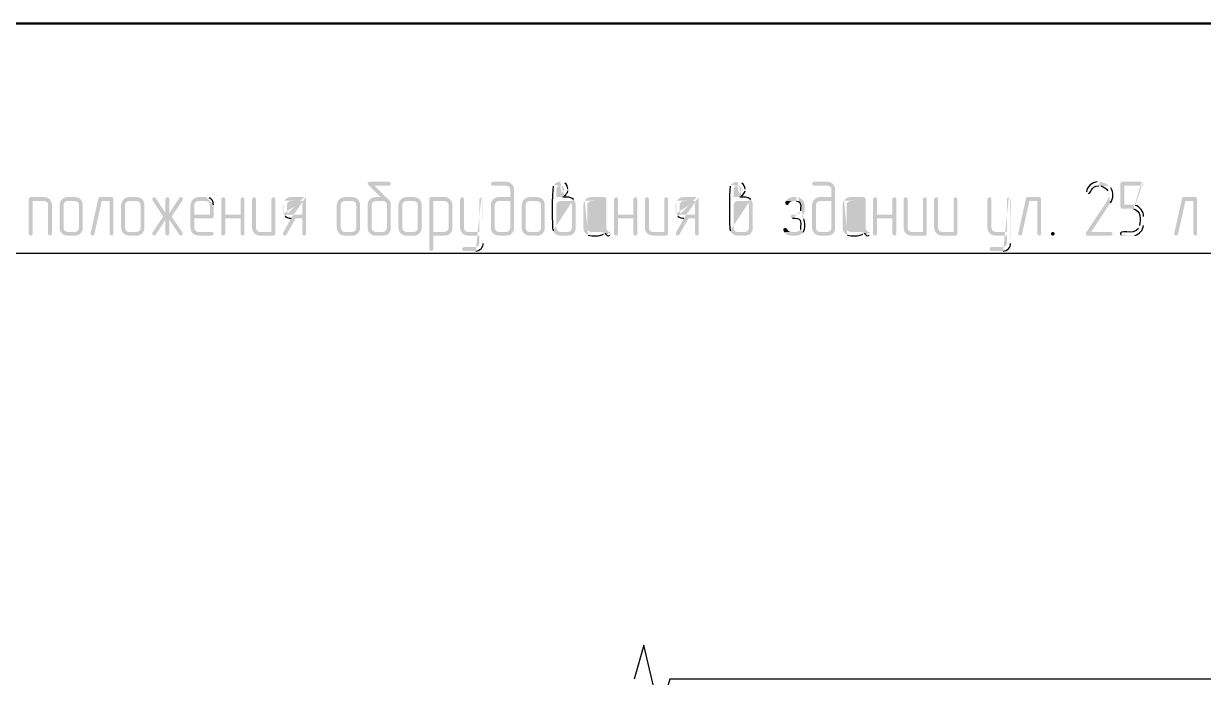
# Model space of a CAD drawing. Header units: millimetres. Extents: x -211 to 10565, y -2293 to 2244.
# Drawn here: x 4902.7 to 4990.3, y -528.7 to -480.2 of the extents above; entities that cross this region are included whole.
import ezdxf

# ---------------------------------------------------------------- set-up
doc = ezdxf.new("R2010")
doc.units = ezdxf.units.MM
doc.layers.add('PDF _Геометрия', color=7, linetype='Continuous')
doc.layers.add('PDF _Сплошная заливка', color=7, linetype='Continuous')

msp = doc.modelspace()

# ---------------------------------------------------------------- hatches: boundary and pattern name
at = {"layer": 'PDF _Сплошная заливка', "transparency": 33554559}
for points in [[(4929.844, -491.948), (4928.405, -491.948), (4928.299, -491.991), (4928.257, -492.075), (4928.257, -492.139), (4928.32, -492.202), (4929.23, -493.091), (4928.849, -493.091), (4928.722, -493.112), (4928.616, -493.133), (4928.511, -493.197), (4928.426, -493.26), (4928.362, -493.345), (4928.299, -493.451), (4928.257, -493.662), (4928.257, -495.376), (4928.299, -495.588), (4928.362, -495.694), (4928.849, -495.672), (4928.722, -495.651), (4928.638, -495.588), (4928.574, -495.482), (4928.553, -495.376), (4928.553, -493.662), (4928.574, -493.556), (4928.638, -493.472), (4928.722, -493.408), (4928.849, -493.387), (4929.399, -493.387), (4929.886, -493.366), (4929.823, -493.26), (4929.801, -493.26), (4928.765, -492.244), (4929.844, -492.244), (4929.95, -492.202), (4929.971, -492.096), (4929.928, -491.991)], [(4938.541, -491.948), (4937.546, -491.948), (4937.44, -492.012), (4937.398, -492.096), (4937.44, -492.202), (4937.546, -492.244), (4938.541, -492.244), (4938.668, -492.266), (4938.752, -492.329), (4938.816, -492.414), (4938.837, -492.52), (4938.837, -493.091), (4937.99, -493.091), (4937.864, -493.112), (4937.758, -493.133), (4937.652, -493.197), (4937.567, -493.26), (4937.504, -493.345), (4938.837, -493.387), (4938.837, -495.376), (4938.816, -495.482), (4938.752, -495.567), (4938.752, -495.588), (4938.646, -495.651), (4938.541, -495.672), (4937.99, -495.672), (4937.504, -495.694), (4937.567, -495.778), (4937.652, -495.842), (4937.758, -495.905), (4937.864, -495.926), (4937.99, -495.948), (4938.541, -495.948), (4938.668, -495.926), (4938.773, -495.905), (4938.879, -495.863), (4938.964, -495.778), (4939.027, -495.694), (4939.07, -495.609), (4939.112, -495.503), (4939.112, -492.414), (4939.07, -492.308), (4939.027, -492.223), (4938.943, -492.118), (4938.773, -491.991), (4938.668, -491.969)], [(4962.367, -491.948), (4961.373, -491.948), (4961.267, -492.012), (4961.225, -492.096), (4961.267, -492.202), (4961.373, -492.244), (4962.367, -492.244), (4962.494, -492.266), (4962.579, -492.329), (4962.642, -492.414), (4962.664, -492.52), (4962.664, -493.091), (4961.817, -493.091), (4961.69, -493.112), (4961.584, -493.133), (4961.479, -493.197), (4961.394, -493.26), (4961.33, -493.345), (4962.664, -493.387), (4962.664, -495.376), (4962.642, -495.482), (4962.579, -495.567), (4962.579, -495.588), (4962.473, -495.651), (4962.367, -495.672), (4961.817, -495.672), (4961.33, -495.694), (4961.394, -495.778), (4961.479, -495.842), (4961.584, -495.905), (4961.69, -495.926), (4961.817, -495.948), (4962.367, -495.948), (4962.494, -495.926), (4962.6, -495.905), (4962.706, -495.863), (4962.791, -495.778), (4962.854, -495.694), (4962.896, -495.609), (4962.939, -495.503), (4962.939, -492.414), (4962.896, -492.308), (4962.854, -492.223), (4962.769, -492.118), (4962.6, -491.991), (4962.494, -491.969)], [(4904.261, -493.091), (4903.245, -493.091), (4903.16, -493.133), (4903.118, -493.239), (4903.118, -495.821), (4903.16, -495.905), (4903.266, -495.948), (4903.372, -495.905), (4903.414, -495.799), (4903.414, -493.387), (4904.261, -493.387), (4904.747, -493.345), (4904.684, -493.26), (4904.599, -493.197), (4904.494, -493.133), (4904.388, -493.112)], [(4904.747, -493.345), (4904.261, -493.387), (4904.388, -493.408), (4904.472, -493.472), (4904.536, -493.556), (4904.557, -493.662), (4904.557, -495.821), (4904.599, -495.905), (4904.705, -495.948), (4904.79, -495.905), (4904.811, -495.905), (4904.832, -495.799), (4904.832, -493.556), (4904.79, -493.451)], [(4905.509, -493.345), (4905.425, -493.556), (4905.403, -493.662), (4905.403, -495.376), (4905.446, -495.588), (4905.509, -495.694), (4905.975, -495.672), (4905.869, -495.651), (4905.784, -495.588), (4905.721, -495.482), (4905.7, -495.376), (4905.7, -493.662), (4905.721, -493.556), (4905.784, -493.472), (4905.869, -493.408), (4905.975, -493.387), (4906.546, -493.387)], [(4906.546, -493.091), (4905.975, -493.091), (4905.763, -493.133), (4905.657, -493.197), (4905.509, -493.345), (4906.546, -493.387), (4906.673, -493.408), (4906.758, -493.472), (4906.821, -493.556), (4906.842, -493.662), (4906.842, -495.376), (4906.821, -495.482), (4906.758, -495.588), (4906.673, -495.651), (4906.546, -495.672), (4905.975, -495.672), (4905.509, -495.694), (4905.573, -495.778), (4905.657, -495.842), (4905.763, -495.905), (4905.869, -495.926), (4905.975, -495.948), (4906.673, -495.948), (4906.779, -495.905), (4906.864, -495.863), (4906.969, -495.778), (4907.033, -495.694), (4907.075, -495.609), (4907.117, -495.503), (4907.117, -493.556), (4907.033, -493.345), (4906.969, -493.26), (4906.885, -493.197), (4906.779, -493.133), (4906.673, -493.112)], [(4909.276, -493.091), (4908.408, -493.091), (4908.324, -493.112), (4908.281, -493.197), (4907.71, -495.778), (4907.689, -495.799), (4907.752, -495.905), (4907.837, -495.948), (4907.922, -495.926), (4907.985, -495.842), (4908.535, -493.387), (4909.128, -493.387), (4909.403, -493.239), (4909.403, -493.218), (4909.36, -493.133)], [(4909.403, -493.239), (4909.128, -493.387), (4909.128, -495.821), (4909.17, -495.905), (4909.276, -495.948), (4909.36, -495.905), (4909.382, -495.905), (4909.403, -495.799)], [(4910.08, -493.345), (4909.995, -493.556), (4909.974, -493.662), (4909.974, -495.376), (4910.016, -495.588), (4910.08, -495.694), (4910.545, -495.672), (4910.44, -495.651), (4910.355, -495.588), (4910.291, -495.482), (4910.27, -495.376), (4910.27, -493.662), (4910.291, -493.556), (4910.355, -493.472), (4910.44, -493.408), (4910.545, -493.387), (4911.117, -493.387)], [(4911.117, -493.091), (4910.545, -493.091), (4910.334, -493.133), (4910.228, -493.197), (4910.143, -493.281), (4910.08, -493.345), (4911.117, -493.387), (4911.244, -493.408), (4911.328, -493.472), (4911.392, -493.556), (4911.413, -493.662), (4911.413, -495.376), (4911.392, -495.482), (4911.328, -495.588), (4911.244, -495.651), (4911.117, -495.672), (4910.545, -495.672), (4910.08, -495.694), (4910.143, -495.778), (4910.228, -495.842), (4910.334, -495.905), (4910.44, -495.926), (4910.545, -495.948), (4911.244, -495.948), (4911.35, -495.905), (4911.434, -495.863), (4911.54, -495.778), (4911.603, -495.694), (4911.646, -495.609), (4911.688, -495.503), (4911.688, -493.556), (4911.603, -493.345), (4911.54, -493.26), (4911.455, -493.197), (4911.35, -493.133), (4911.244, -493.112)], [(4912.429, -493.091), (4912.408, -493.091), (4912.323, -493.154), (4912.281, -493.239), (4912.281, -493.281), (4912.302, -493.324), (4913.085, -494.53), (4913.55, -494.276), (4913.254, -494.255), (4912.534, -493.154), (4912.513, -493.133)], [(4914.397, -493.091), (4914.333, -493.112), (4914.291, -493.154), (4913.55, -494.276), (4913.085, -494.53), (4913.55, -494.763), (4914.291, -495.884), (4914.312, -495.905), (4914.397, -495.948), (4914.502, -495.905), (4914.545, -495.799), (4914.545, -495.778), (4914.524, -495.715), (4913.719, -494.53), (4914.524, -493.324), (4914.545, -493.239), (4914.502, -493.133)], [(4913.402, -493.091), (4913.296, -493.154), (4913.254, -493.239), (4913.254, -494.255), (4913.55, -494.276), (4913.55, -493.239), (4913.508, -493.133)], [(4915.222, -493.345), (4915.137, -493.556), (4915.116, -493.662), (4915.116, -495.376), (4915.158, -495.588), (4915.222, -495.694), (4915.285, -495.778), (4915.37, -495.842), (4915.476, -495.905), (4915.582, -495.926), (4915.687, -495.948), (4916.703, -495.948), (4916.809, -495.905), (4916.83, -495.799), (4916.788, -495.715), (4916.703, -495.672), (4915.687, -495.672), (4915.582, -495.651), (4915.497, -495.588), (4915.433, -495.482), (4915.412, -495.376), (4915.412, -494.657), (4916.724, -494.657), (4916.809, -494.614), (4916.83, -494.53), (4915.412, -494.382), (4915.412, -493.662), (4915.433, -493.556), (4915.497, -493.472), (4915.582, -493.408), (4915.687, -493.387), (4916.259, -493.387)], [(4917.55, -493.091), (4917.444, -493.154), (4917.401, -493.239), (4917.401, -495.821), (4917.444, -495.905), (4917.55, -495.948), (4917.655, -495.905), (4917.698, -495.799), (4917.698, -494.657), (4918.84, -494.657), (4917.698, -494.382), (4917.698, -493.239), (4917.655, -493.133)], [(4918.988, -493.091), (4918.883, -493.154), (4918.84, -493.239), (4918.84, -494.382), (4917.698, -494.382), (4918.84, -494.657), (4918.84, -495.821), (4918.883, -495.905), (4918.988, -495.948), (4919.073, -495.905), (4919.094, -495.905), (4919.115, -495.799), (4919.115, -493.239), (4919.073, -493.133)], [(4919.835, -493.091), (4919.729, -493.154), (4919.687, -493.239), (4919.687, -495.376), (4919.729, -495.588), (4919.793, -495.694), (4920.258, -495.672), (4920.152, -495.651), (4920.068, -495.588), (4920.004, -495.482), (4919.983, -495.376), (4919.983, -493.239), (4919.941, -493.133)], [(4921.274, -493.091), (4921.168, -493.154), (4921.126, -493.239), (4921.126, -495.672), (4920.258, -495.672), (4919.793, -495.694), (4919.856, -495.778), (4919.941, -495.842), (4920.046, -495.905), (4920.152, -495.926), (4920.258, -495.948), (4921.295, -495.948), (4921.38, -495.905), (4921.401, -495.799), (4921.401, -493.239), (4921.358, -493.133)], [(4926.077, -493.345), (4925.993, -493.556), (4925.971, -493.662), (4925.971, -495.376), (4926.014, -495.588), (4926.077, -495.694), (4926.543, -495.672), (4926.437, -495.651), (4926.352, -495.588), (4926.289, -495.482), (4926.268, -495.376), (4926.268, -493.662), (4926.289, -493.556), (4926.352, -493.472), (4926.437, -493.408), (4926.543, -493.387), (4927.114, -493.387)], [(4927.114, -493.091), (4926.543, -493.091), (4926.331, -493.133), (4926.225, -493.197), (4926.077, -493.345), (4927.114, -493.387), (4927.241, -493.408), (4927.326, -493.472), (4927.389, -493.556), (4927.41, -493.662), (4927.41, -495.376), (4927.389, -495.482), (4927.326, -495.588), (4927.241, -495.651), (4927.114, -495.672), (4926.543, -495.672), (4926.077, -495.694), (4926.141, -495.778), (4926.225, -495.842), (4926.331, -495.905), (4926.437, -495.926), (4926.543, -495.948), (4927.241, -495.948), (4927.347, -495.905), (4927.431, -495.863), (4927.537, -495.778), (4927.601, -495.694), (4927.643, -495.609), (4927.685, -495.503), (4927.685, -493.556), (4927.601, -493.345), (4927.537, -493.26), (4927.453, -493.197), (4927.347, -493.133), (4927.241, -493.112)], [(4929.886, -493.366), (4929.399, -493.387), (4929.526, -493.408), (4929.611, -493.472), (4929.674, -493.556), (4929.696, -493.662), (4929.696, -495.376), (4929.674, -495.482), (4929.611, -495.567), (4929.611, -495.588), (4929.505, -495.651), (4929.399, -495.672), (4928.849, -495.672), (4928.362, -495.694), (4928.426, -495.778), (4928.511, -495.842), (4928.616, -495.905), (4928.722, -495.926), (4928.849, -495.948), (4929.399, -495.948), (4929.526, -495.926), (4929.632, -495.905), (4929.738, -495.863), (4929.823, -495.778), (4929.886, -495.694), (4929.928, -495.609), (4929.971, -495.482), (4929.971, -493.578), (4929.95, -493.451)], [(4930.648, -493.345), (4930.563, -493.556), (4930.542, -493.662), (4930.542, -495.376), (4930.584, -495.588), (4930.648, -495.694), (4931.113, -495.672), (4931.008, -495.651), (4930.923, -495.588), (4930.859, -495.482), (4930.838, -495.376), (4930.838, -493.662), (4930.859, -493.556), (4930.923, -493.472), (4931.008, -493.408), (4931.113, -493.387), (4931.685, -493.387)], [(4931.685, -493.091), (4931.113, -493.091), (4930.902, -493.133), (4930.796, -493.197), (4930.711, -493.281), (4930.648, -493.345), (4931.685, -493.387), (4931.812, -493.408), (4931.896, -493.472), (4931.96, -493.556), (4931.981, -493.662), (4931.981, -495.376), (4931.96, -495.482), (4931.896, -495.588), (4931.812, -495.651), (4931.685, -495.672), (4931.113, -495.672), (4930.648, -495.694), (4930.711, -495.778), (4930.796, -495.842), (4930.902, -495.905), (4931.008, -495.926), (4931.113, -495.948), (4931.812, -495.948), (4931.917, -495.905), (4932.002, -495.863), (4932.108, -495.778), (4932.171, -495.694), (4932.214, -495.609), (4932.256, -495.503), (4932.256, -493.556), (4932.171, -493.345), (4932.108, -493.26), (4932.023, -493.197), (4931.917, -493.133), (4931.812, -493.112)], [(4933.991, -493.091), (4932.954, -493.091), (4932.87, -493.133), (4932.827, -493.239), (4932.827, -496.942), (4932.891, -497.048), (4932.975, -497.09), (4933.081, -497.048), (4933.124, -496.942), (4933.124, -495.948), (4934.097, -495.948), (4934.203, -495.905), (4934.287, -495.863), (4934.393, -495.778), (4934.457, -495.694), (4933.124, -495.672), (4933.124, -493.387), (4933.991, -493.387), (4934.457, -493.345), (4934.372, -493.26), (4934.309, -493.197), (4934.203, -493.133), (4934.097, -493.112)], [(4934.457, -493.345), (4933.991, -493.387), (4934.097, -493.408), (4934.182, -493.472), (4934.245, -493.556), (4934.266, -493.662), (4934.266, -495.376), (4934.245, -495.482), (4934.182, -495.567), (4934.097, -495.63), (4933.991, -495.672), (4933.124, -495.672), (4934.457, -495.694), (4934.541, -495.482), (4934.541, -493.556), (4934.499, -493.451)], [(4935.261, -493.091), (4935.155, -493.154), (4935.113, -493.239), (4935.113, -495.376), (4935.155, -495.588), (4935.218, -495.694), (4935.705, -495.672), (4935.599, -495.651), (4935.494, -495.588), (4935.43, -495.482), (4935.409, -495.376), (4935.409, -493.239), (4935.367, -493.133)], [(4937.504, -493.345), (4937.44, -493.451), (4937.398, -493.662), (4937.398, -495.376), (4937.44, -495.588), (4937.504, -495.694), (4937.99, -495.672), (4937.864, -495.651), (4937.779, -495.588), (4937.715, -495.482), (4937.694, -495.376), (4937.694, -493.662), (4937.715, -493.556), (4937.779, -493.472), (4937.864, -493.408), (4937.99, -493.387), (4938.837, -493.387)], [(4939.789, -493.345), (4939.704, -493.556), (4939.683, -493.662), (4939.683, -495.376), (4939.726, -495.588), (4939.789, -495.694), (4940.255, -495.672), (4940.149, -495.651), (4940.064, -495.588), (4940.001, -495.482), (4939.98, -495.376), (4939.98, -493.662), (4940.001, -493.556), (4940.064, -493.472), (4940.149, -493.408), (4940.255, -493.387), (4940.826, -493.387)], [(4940.826, -493.091), (4940.255, -493.091), (4940.043, -493.133), (4939.937, -493.197), (4939.789, -493.345), (4940.826, -493.387), (4940.953, -493.408), (4941.038, -493.472), (4941.101, -493.556), (4941.122, -493.662), (4941.122, -495.376), (4941.101, -495.482), (4941.038, -495.588), (4940.953, -495.651), (4940.826, -495.672), (4940.255, -495.672), (4939.789, -495.694), (4939.853, -495.778), (4939.937, -495.842), (4940.043, -495.905), (4940.149, -495.926), (4940.255, -495.948), (4940.953, -495.948), (4941.059, -495.905), (4941.143, -495.863), (4941.249, -495.778), (4941.313, -495.694), (4941.355, -495.609), (4941.397, -495.503), (4941.397, -493.556), (4941.313, -493.345), (4941.249, -493.26), (4941.165, -493.197), (4941.059, -493.133), (4940.953, -493.112)], [(4943.598, -493.345), (4943.111, -493.387), (4943.238, -493.408), (4943.323, -493.472), (4943.386, -493.556), (4943.408, -493.662), (4943.408, -495.376), (4943.386, -495.482), (4943.323, -495.567), (4943.323, -495.588), (4943.217, -495.651), (4943.111, -495.672), (4942.561, -495.672), (4942.074, -495.694), (4942.138, -495.778), (4942.223, -495.842), (4942.328, -495.905), (4942.434, -495.926), (4942.561, -495.948), (4943.111, -495.948), (4943.238, -495.926), (4943.344, -495.905), (4943.45, -495.863), (4943.535, -495.778), (4943.598, -495.694), (4943.64, -495.609), (4943.683, -495.503), (4943.683, -493.556), (4943.64, -493.451)], [(4945.841, -493.091), (4944.825, -493.091), (4944.614, -493.133), (4944.508, -493.197), (4944.423, -493.281), (4944.36, -493.345), (4945.693, -493.387), (4945.693, -495.376), (4945.672, -495.482), (4945.608, -495.588), (4945.524, -495.651), (4945.397, -495.672), (4944.825, -495.672), (4946.158, -495.672), (4946.095, -495.63), (4946.031, -495.567), (4945.989, -495.482), (4945.968, -495.376), (4945.968, -493.218), (4945.926, -493.133)], [(4946.687, -493.091), (4946.582, -493.154), (4946.539, -493.239), (4946.539, -495.821), (4946.582, -495.905), (4946.687, -495.948), (4946.793, -495.905), (4946.836, -495.799), (4946.836, -494.657), (4947.978, -494.657), (4946.836, -494.382), (4946.836, -493.239), (4946.793, -493.133)], [(4948.126, -493.091), (4948.021, -493.154), (4947.978, -493.239), (4947.978, -494.382), (4946.836, -494.382), (4947.978, -494.657), (4947.978, -495.821), (4948.021, -495.905), (4948.126, -495.948), (4948.211, -495.905), (4948.232, -495.905), (4948.253, -495.799), (4948.253, -493.239), (4948.211, -493.133)], [(4948.973, -493.091), (4948.867, -493.154), (4948.825, -493.239), (4948.825, -495.376), (4948.867, -495.588), (4948.93, -495.694), (4949.396, -495.672), (4949.29, -495.651), (4949.206, -495.588), (4949.142, -495.482), (4949.121, -495.376), (4949.121, -493.239), (4949.079, -493.133)], [(4950.412, -493.091), (4950.306, -493.154), (4950.264, -493.239), (4950.264, -495.672), (4949.396, -495.672), (4948.93, -495.694), (4948.994, -495.778), (4949.079, -495.842), (4949.184, -495.905), (4949.29, -495.926), (4949.396, -495.948), (4950.433, -495.948), (4950.517, -495.905), (4950.539, -495.799), (4950.539, -493.239), (4950.496, -493.133)], [(4956.739, -493.345), (4956.252, -493.387), (4956.379, -493.408), (4956.464, -493.472), (4956.527, -493.556), (4956.548, -493.662), (4956.548, -495.376), (4956.527, -495.482), (4956.464, -495.567), (4956.464, -495.588), (4956.358, -495.651), (4956.252, -495.672), (4955.702, -495.672), (4955.215, -495.694), (4955.279, -495.778), (4955.363, -495.842), (4955.469, -495.905), (4955.575, -495.926), (4955.702, -495.948), (4956.252, -495.948), (4956.379, -495.926), (4956.485, -495.905), (4956.591, -495.863), (4956.675, -495.778), (4956.739, -495.694), (4956.781, -495.609), (4956.823, -495.503), (4956.823, -493.556), (4956.781, -493.451)], [(4959.278, -493.387), (4959.236, -493.493), (4959.236, -493.535), (4959.278, -493.641), (4959.384, -493.683), (4959.447, -493.662), (4959.511, -493.578), (4959.532, -493.514), (4959.616, -493.429), (4959.659, -493.408), (4959.786, -493.387), (4960.061, -493.387)], [(4961.33, -493.345), (4961.267, -493.451), (4961.225, -493.662), (4961.225, -495.376), (4961.267, -495.588), (4961.33, -495.694), (4961.817, -495.672), (4961.69, -495.651), (4961.606, -495.588), (4961.542, -495.482), (4961.521, -495.376), (4961.521, -493.662), (4961.542, -493.556), (4961.606, -493.472), (4961.69, -493.408), (4961.817, -493.387), (4962.664, -493.387)], [(4965.076, -493.091), (4964.06, -493.091), (4963.849, -493.133), (4963.743, -493.197), (4963.595, -493.345), (4964.928, -493.387), (4964.928, -495.376), (4964.907, -495.482), (4964.843, -495.588), (4964.758, -495.651), (4964.631, -495.672), (4964.06, -495.672), (4965.393, -495.672), (4965.33, -495.63), (4965.266, -495.567), (4965.224, -495.482), (4965.203, -495.376), (4965.203, -493.218), (4965.16, -493.133)], [(4965.901, -493.091), (4965.795, -493.154), (4965.753, -493.239), (4965.753, -495.821), (4965.795, -495.905), (4965.901, -495.948), (4966.007, -495.905), (4966.049, -495.799), (4966.049, -494.657), (4967.192, -494.657), (4966.049, -494.382), (4966.049, -493.239), (4966.007, -493.133)], [(4967.34, -493.091), (4967.234, -493.154), (4967.192, -493.239), (4967.192, -494.382), (4966.049, -494.382), (4967.192, -494.657), (4967.192, -495.821), (4967.234, -495.905), (4967.34, -495.948), (4967.425, -495.905), (4967.446, -495.905), (4967.467, -495.799), (4967.467, -493.239), (4967.425, -493.133)], [(4968.165, -493.091), (4968.059, -493.154), (4968.017, -493.239), (4968.017, -495.376), (4968.059, -495.588), (4968.123, -495.694), (4968.588, -495.672), (4968.483, -495.651), (4968.398, -495.588), (4968.335, -495.482), (4968.313, -495.376), (4968.313, -493.239), (4968.271, -493.133)], [(4969.604, -493.091), (4969.498, -493.154), (4969.456, -493.239), (4969.456, -495.672), (4968.588, -495.672), (4968.123, -495.694), (4968.186, -495.778), (4968.271, -495.842), (4968.377, -495.905), (4968.483, -495.926), (4968.588, -495.948), (4969.625, -495.948), (4969.71, -495.905), (4969.731, -495.799), (4969.731, -493.239), (4969.689, -493.133)], [(4970.429, -493.091), (4970.324, -493.154), (4970.281, -493.239), (4970.281, -495.376), (4970.324, -495.588), (4970.387, -495.694), (4970.853, -495.672), (4970.747, -495.651), (4970.662, -495.588), (4970.599, -495.482), (4970.578, -495.376), (4970.578, -493.239), (4970.535, -493.133)], [(4971.868, -493.091), (4971.763, -493.154), (4971.72, -493.239), (4971.72, -495.672), (4970.853, -495.672), (4970.387, -495.694), (4970.451, -495.778), (4970.535, -495.842), (4970.641, -495.905), (4970.747, -495.926), (4970.853, -495.948), (4971.889, -495.948), (4971.974, -495.905), (4971.995, -495.799), (4971.995, -493.239), (4971.953, -493.133)], [(4974.386, -493.091), (4974.281, -493.154), (4974.238, -493.239), (4974.238, -495.376), (4974.281, -495.588), (4974.344, -495.694), (4974.831, -495.672), (4974.725, -495.651), (4974.619, -495.588), (4974.556, -495.482), (4974.535, -495.376), (4974.535, -493.239), (4974.492, -493.133)], [(4978.089, -493.091), (4977.222, -493.091), (4977.137, -493.112), (4977.095, -493.197), (4976.524, -495.778), (4976.502, -495.799), (4976.566, -495.905), (4976.651, -495.948), (4976.735, -495.926), (4976.799, -495.842), (4977.349, -493.387), (4977.941, -493.387), (4978.216, -493.239), (4978.216, -493.218), (4978.174, -493.133)], [(4978.216, -493.239), (4977.941, -493.387), (4977.941, -495.821), (4977.984, -495.905), (4978.089, -495.948), (4978.174, -495.905), (4978.195, -495.905), (4978.216, -495.799)], [(4989.664, -493.091), (4988.797, -493.091), (4988.712, -493.112), (4988.67, -493.197), (4988.098, -495.778), (4988.077, -495.799), (4988.141, -495.905), (4988.225, -495.948), (4988.31, -495.926), (4988.373, -495.842), (4988.924, -493.387), (4989.516, -493.387), (4989.791, -493.239), (4989.791, -493.218), (4989.749, -493.133)], [(4989.791, -493.239), (4989.516, -493.387), (4989.516, -495.821), (4989.558, -495.905), (4989.664, -495.948), (4989.749, -495.905), (4989.77, -495.905), (4989.791, -495.799)], [(4913.085, -494.53), (4912.302, -495.715), (4912.281, -495.799), (4912.323, -495.905), (4912.429, -495.948), (4912.492, -495.926), (4912.534, -495.884), (4913.254, -494.784), (4913.55, -494.763)], [(4913.55, -494.763), (4913.254, -494.784), (4913.254, -495.821), (4913.296, -495.905), (4913.402, -495.948), (4913.508, -495.905), (4913.55, -495.799)], [(4922.586, -494.657), (4921.993, -495.736), (4921.972, -495.799), (4922.014, -495.905), (4922.12, -495.948), (4922.205, -495.926), (4922.247, -495.863), (4922.924, -494.657), (4923.411, -494.657)], [(4951.724, -494.657), (4951.131, -495.736), (4951.11, -495.799), (4951.152, -495.905), (4951.258, -495.948), (4951.343, -495.926), (4951.385, -495.863), (4952.062, -494.657), (4952.549, -494.657)], [(4959.236, -495.376), (4959.13, -495.419), (4959.087, -495.503), (4959.087, -495.546), (4959.109, -495.588), (4959.172, -495.694), (4959.638, -495.672), (4959.574, -495.651), (4959.468, -495.609), (4959.426, -495.546), (4959.363, -495.461), (4959.32, -495.397)], [(4979.084, -495.672), (4979.19, -495.715), (4979.232, -495.799), (4979.19, -495.905), (4979.105, -495.948), (4979.084, -495.948), (4978.978, -495.905), (4978.936, -495.799), (4978.978, -495.715)]]:
    msp.add_hatch(color=256, dxfattribs=at).paths.add_polyline_path(points)
h = msp.add_hatch(color=256, dxfattribs=at)
h.paths.add_polyline_path([(4942.074, -492.202), (4942.011, -492.287)], flags=0)
h.paths.add_polyline_path([(4942.011, -495.588), (4942.074, -495.694), (4942.561, -495.672), (4942.434, -495.651), (4942.35, -495.588), (4942.286, -495.482), (4942.265, -495.376), (4942.265, -493.662), (4942.286, -493.556), (4942.35, -493.472), (4942.434, -493.408), (4942.561, -493.387), (4943.111, -493.387), (4943.598, -493.345), (4943.535, -493.26)], flags=0)
h.paths.add_polyline_path([(4942.73, -493.091), (4942.265, -493.091), (4942.265, -492.52), (4942.286, -492.393), (4942.35, -492.308), (4942.434, -492.266), (4942.54, -492.244)], flags=0)
h = msp.add_hatch(color=256, dxfattribs=at)
h.paths.add_polyline_path([(4942.54, -491.948), (4942.455, -491.969), (4942.35, -491.991), (4942.244, -492.033), (4942.159, -492.096), (4942.138, -492.118), (4942.074, -492.202), (4942.54, -492.244), (4942.646, -492.266), (4942.752, -492.308), (4942.815, -492.414), (4942.836, -492.52), (4942.815, -492.625), (4942.773, -492.71), (4942.73, -492.731), (4942.646, -492.816), (4942.561, -492.879), (4942.477, -492.943), (4942.265, -493.091), (4942.73, -493.091), (4942.857, -492.985)], flags=0)
h.paths.add_polyline_path([(4943.111, -492.625), (4943.111, -492.498)], flags=0)
h.paths.add_polyline_path([(4942.879, -492.054), (4942.773, -491.991), (4942.667, -491.969)], flags=0)
h = msp.add_hatch(color=256, dxfattribs=at)
h.paths.add_polyline_path([(4955.215, -492.202), (4955.152, -492.287)], flags=0)
h.paths.add_polyline_path([(4955.152, -495.588), (4955.215, -495.694), (4955.702, -495.672), (4955.575, -495.651), (4955.49, -495.588), (4955.427, -495.482), (4955.406, -495.376), (4955.406, -493.662), (4955.427, -493.556), (4955.49, -493.472), (4955.575, -493.408), (4955.702, -493.387), (4956.252, -493.387), (4956.739, -493.345), (4956.675, -493.26)], flags=0)
h.paths.add_polyline_path([(4955.871, -493.091), (4955.406, -493.091), (4955.406, -492.52), (4955.427, -492.393), (4955.49, -492.308), (4955.575, -492.266), (4955.681, -492.244)], flags=0)
h = msp.add_hatch(color=256, dxfattribs=at)
h.paths.add_polyline_path([(4955.681, -491.948), (4955.596, -491.969), (4955.49, -491.991), (4955.384, -492.033), (4955.3, -492.096), (4955.279, -492.118), (4955.215, -492.202), (4955.681, -492.244), (4955.786, -492.266), (4955.892, -492.308), (4955.956, -492.414), (4955.977, -492.52), (4955.956, -492.625), (4955.913, -492.71), (4955.871, -492.731), (4955.786, -492.816), (4955.702, -492.879), (4955.617, -492.943), (4955.406, -493.091), (4955.871, -493.091), (4955.998, -492.985)], flags=0)
h.paths.add_polyline_path([(4956.252, -492.625), (4956.252, -492.498)], flags=0)
h.paths.add_polyline_path([(4956.019, -492.054), (4955.913, -491.991), (4955.808, -491.969)], flags=0)
h = msp.add_hatch(color=256, dxfattribs=at)
h.paths.add_polyline_path([(4983.21, -492.244), (4982.491, -492.244), (4982.554, -492.244), (4982.66, -492.266)], flags=0)
h.paths.add_polyline_path([(4983.168, -492.625), (4983.21, -492.71), (4983.253, -492.816), (4983.253, -493.027), (4983.21, -493.154), (4983.168, -493.239), (4983.126, -493.366), (4981.56, -495.715), (4981.539, -495.799), (4981.56, -495.905), (4981.666, -495.948), (4983.38, -495.948), (4983.485, -495.905), (4983.528, -495.799), (4983.464, -495.715), (4983.38, -495.672), (4981.941, -495.672), (4983.358, -493.514)], flags=0)
h.paths.add_polyline_path([(4983.38, -492.414), (4983.295, -492.329)], flags=0)
h = msp.add_hatch(color=256, dxfattribs=at)
h.paths.add_polyline_path([(4982.47, -491.948), (4982.385, -491.969)], flags=0)
h.paths.add_polyline_path([(4981.581, -492.689), (4981.623, -492.795), (4981.729, -492.816)], flags=0)
h.paths.add_polyline_path([(4982.491, -492.244), (4983.21, -492.244), (4983.126, -492.16), (4983.02, -492.096), (4982.702, -491.969), (4982.597, -491.969)], flags=0)
h = msp.add_hatch(color=256, dxfattribs=at)
h.paths.add_polyline_path([(4985.686, -491.948), (4984.226, -491.948), (4984.141, -491.991), (4984.099, -492.096), (4984.099, -493.81), (4984.12, -493.832), (4984.141, -493.916), (4984.247, -493.958), (4985.072, -493.958)], flags=0)
h.paths.add_polyline_path([(4985.517, -495.207), (4985.496, -495.313), (4985.432, -495.419)], flags=0)
h.paths.add_polyline_path([(4984.141, -495.905), (4984.247, -495.948), (4985.072, -495.948), (4985.178, -495.926)], flags=0)
h.paths.add_polyline_path([(4985.813, -495.207), (4985.813, -494.53)], flags=0)
h.paths.add_polyline_path([(4985.199, -493.705), (4985.094, -493.683), (4984.967, -493.662), (4984.395, -493.662), (4984.395, -492.244), (4985.686, -492.244), (4985.792, -492.202), (4985.813, -492.096), (4985.771, -491.991)], flags=0)
h = msp.add_hatch(color=256, dxfattribs=at)
h.paths.add_polyline_path([(4916.259, -493.091), (4915.687, -493.091), (4915.476, -493.133), (4915.37, -493.197), (4915.222, -493.345), (4916.259, -493.387), (4916.386, -493.408), (4916.47, -493.472), (4916.534, -493.556), (4916.555, -493.662), (4916.555, -494.382), (4915.412, -494.382), (4916.83, -494.53), (4916.83, -493.662)], flags=0)
h.paths.add_polyline_path([(4916.491, -493.133), (4916.386, -493.112)], flags=0)
h = msp.add_hatch(color=256, dxfattribs=at)
h.paths.add_polyline_path([(4922.078, -493.345), (4922.014, -493.451)], flags=0)
h.paths.add_polyline_path([(4922.014, -493.451, 0.123781), (4922.014, -494.318)], flags=0)
h.paths.add_polyline_path([(4922.014, -494.318), (4922.078, -494.403), (4922.543, -494.382), (4922.438, -494.361), (4922.353, -494.297), (4922.289, -494.212), (4922.268, -494.085), (4922.268, -493.662), (4922.289, -493.556), (4922.353, -493.472), (4922.438, -493.408), (4922.543, -493.387), (4923.411, -493.387)], flags=0)
h = msp.add_hatch(color=256, dxfattribs=at)
h.paths.add_polyline_path([(4923.538, -493.091), (4922.543, -493.091), (4922.332, -493.133), (4922.226, -493.197), (4922.078, -493.345), (4923.411, -493.387), (4923.411, -494.382), (4922.543, -494.382), (4922.078, -494.403), (4922.141, -494.509)], flags=0)
h.paths.add_polyline_path([(4922.586, -494.657), (4923.411, -494.657), (4923.411, -495.821), (4923.453, -495.905), (4923.538, -495.948), (4923.644, -495.905), (4923.686, -495.799), (4923.686, -493.218), (4923.644, -493.133)], flags=0)
h = msp.add_hatch(color=256, dxfattribs=at)
h.paths.add_polyline_path([(4936.7, -493.091), (4936.594, -493.154), (4936.552, -493.239), (4936.552, -495.672), (4935.705, -495.672), (4935.218, -495.694), (4935.282, -495.778), (4935.367, -495.842), (4935.472, -495.905), (4935.578, -495.926), (4935.705, -495.948), (4936.552, -495.948), (4936.552, -496.519), (4936.53, -496.625), (4936.467, -496.709), (4936.382, -496.773), (4936.276, -496.794), (4935.409, -496.794), (4935.303, -496.836), (4935.261, -496.942), (4935.303, -497.048), (4935.409, -497.09), (4936.276, -497.09)], flags=0)
h.paths.add_polyline_path([(4936.827, -496.519), (4936.827, -493.239), (4936.784, -493.133)], flags=0)
h = msp.add_hatch(color=256, dxfattribs=at)
h.paths.add_polyline_path([(4944.36, -493.345), (4944.275, -493.556), (4944.254, -493.662), (4944.254, -495.376), (4944.296, -495.588), (4944.36, -495.694), (4944.423, -495.778), (4944.508, -495.842), (4944.614, -495.905)], flags=0)
h.paths.add_polyline_path([(4945.756, -495.842), (4945.841, -495.757), (4946.264, -495.736), (4946.158, -495.672), (4944.825, -495.672), (4944.72, -495.651), (4944.635, -495.588), (4944.571, -495.482), (4944.55, -495.376), (4944.55, -493.662), (4944.571, -493.556), (4944.635, -493.472), (4944.72, -493.408), (4944.825, -493.387), (4945.693, -493.387)], flags=0)
h = msp.add_hatch(color=256, dxfattribs=at)
h.paths.add_polyline_path([(4951.216, -493.345), (4951.152, -493.451)], flags=0)
h.paths.add_polyline_path([(4951.152, -493.451, 0.123781), (4951.152, -494.318)], flags=0)
h.paths.add_polyline_path([(4951.152, -494.318), (4951.216, -494.403), (4951.681, -494.382), (4951.575, -494.361), (4951.491, -494.297), (4951.427, -494.212), (4951.406, -494.085), (4951.406, -493.662), (4951.427, -493.556), (4951.491, -493.472), (4951.575, -493.408), (4951.681, -493.387), (4952.549, -493.387)], flags=0)
h = msp.add_hatch(color=256, dxfattribs=at)
h.paths.add_polyline_path([(4952.676, -493.091), (4951.681, -493.091), (4951.47, -493.133), (4951.364, -493.197), (4951.216, -493.345), (4952.549, -493.387), (4952.549, -494.382), (4951.681, -494.382), (4951.216, -494.403), (4951.279, -494.509)], flags=0)
h.paths.add_polyline_path([(4951.724, -494.657), (4952.549, -494.657), (4952.549, -495.821), (4952.591, -495.905), (4952.676, -495.948), (4952.782, -495.905), (4952.824, -495.799), (4952.824, -493.218), (4952.782, -493.133)], flags=0)
h = msp.add_hatch(color=256, dxfattribs=at)
h.paths.add_polyline_path([(4960.061, -493.091), (4959.765, -493.091), (4959.659, -493.112), (4959.447, -493.197), (4959.447, -493.218), (4959.363, -493.281), (4959.278, -493.387), (4960.082, -493.387)], flags=0)
h.paths.add_polyline_path([(4960.378, -494.107), (4960.357, -494.212), (4960.294, -494.297), (4960.272, -494.297), (4960.167, -494.361), (4960.061, -494.382), (4959.765, -494.382), (4959.68, -494.424), (4959.638, -494.53), (4959.68, -494.614), (4959.68, -494.636), (4959.786, -494.657)], flags=0)
h.paths.add_polyline_path([(4960.357, -495.482), (4960.294, -495.588), (4960.272, -495.588), (4960.167, -495.651), (4960.061, -495.672), (4959.638, -495.672), (4959.172, -495.694), (4959.236, -495.778), (4959.32, -495.842), (4959.426, -495.905), (4959.532, -495.926), (4959.638, -495.948), (4960.061, -495.948), (4960.167, -495.926), (4960.294, -495.905), (4960.399, -495.842), (4960.484, -495.778), (4960.569, -495.694)], flags=0)
h.paths.add_polyline_path([(4960.611, -494.699), (4960.548, -494.614), (4960.463, -494.53), (4960.569, -494.424), (4960.611, -494.339), (4960.632, -494.318), (4960.653, -494.212), (4960.674, -494.085), (4960.674, -493.662), (4960.653, -493.556), (4960.569, -493.345), (4960.484, -493.26), (4960.378, -493.197), (4960.294, -493.133), (4960.188, -493.112)], flags=0)
h = msp.add_hatch(color=256, dxfattribs=at)
h.paths.add_polyline_path([(4963.595, -493.345), (4963.51, -493.556), (4963.489, -493.662), (4963.489, -495.376), (4963.531, -495.588), (4963.595, -495.694), (4963.658, -495.778), (4963.743, -495.842), (4963.849, -495.905)], flags=0)
h.paths.add_polyline_path([(4964.991, -495.842), (4965.076, -495.757), (4965.499, -495.736), (4965.393, -495.672), (4964.06, -495.672), (4963.954, -495.651), (4963.87, -495.588), (4963.806, -495.482), (4963.785, -495.376), (4963.785, -493.662), (4963.806, -493.556), (4963.87, -493.472), (4963.954, -493.408), (4964.06, -493.387), (4964.928, -493.387)], flags=0)
h = msp.add_hatch(color=256, dxfattribs=at)
h.paths.add_polyline_path([(4975.825, -493.091), (4975.72, -493.154), (4975.677, -493.239), (4975.677, -495.672), (4974.831, -495.672), (4974.344, -495.694), (4974.408, -495.778), (4974.492, -495.842), (4974.598, -495.905), (4974.704, -495.926), (4974.831, -495.948), (4975.677, -495.948), (4975.677, -496.519), (4975.656, -496.625), (4975.593, -496.709), (4975.508, -496.773), (4975.402, -496.794), (4974.535, -496.794), (4974.429, -496.836), (4974.386, -496.942), (4974.429, -497.048), (4974.535, -497.09), (4975.402, -497.09)], flags=0)
h.paths.add_polyline_path([(4975.952, -496.519), (4975.952, -493.239), (4975.91, -493.133)], flags=0)
h = msp.add_hatch(color=256, dxfattribs=at)
h.paths.add_polyline_path([(4946.264, -495.736), (4945.841, -495.757), (4945.883, -495.799)], flags=0)
h.paths.add_polyline_path([(4946.222, -495.905), (4946.243, -495.905), (4946.264, -495.799)], flags=0)
h = msp.add_hatch(color=256, dxfattribs=at)
h.paths.add_polyline_path([(4965.499, -495.736), (4965.076, -495.757), (4965.118, -495.799)], flags=0)
h.paths.add_polyline_path([(4965.457, -495.905), (4965.478, -495.905), (4965.499, -495.799)], flags=0)

# ---------------------------------------------------------------- linework, layer by layer
at = {"layer": 'PDF _Геометрия', "lineweight": 50}
msp.add_lwpolyline([(4753.493, -767.14), (4753.493, -480.225), (5148.558, -480.225), (5148.558, -767.14)], close=True, dxfattribs=at)
at = {"layer": 'PDF _Геометрия', "lineweight": 25}
for points in [[(4882.55, -497.238), (4978.661, -497.238), (4987.802, -497.238), (5014.358, -497.238), (5026.928, -497.238)], [(4811.028, -603.443), (5087.679, -603.443), (5085.182, -602.702), (5090.176, -601.496), (5087.679, -600.797), (5087.679, -528.831), (4950.687, -528.831), (4949.946, -531.328), (4948.74, -526.313), (4948.042, -528.831)]]:
    msp.add_lwpolyline(points, dxfattribs=at)
for points in [[(4942.011, -492.287), (4941.935, -492.807), (4941.922, -495.288), (4942.011, -495.588)], [(4942.857, -492.985), (4943.006, -492.895), (4943.065, -492.789), (4943.111, -492.625)], [(4943.111, -492.498), (4943.095, -492.304), (4943.047, -492.166), (4942.879, -492.054)], [(4955.152, -492.287), (4955.076, -492.807), (4955.063, -495.288), (4955.152, -495.588)], [(4955.998, -492.985), (4956.146, -492.895), (4956.206, -492.789), (4956.252, -492.625)], [(4956.252, -492.498), (4956.236, -492.304), (4956.188, -492.166), (4956.019, -492.054)], [(4982.385, -491.969), (4982.032, -491.943), (4981.608, -492.347), (4981.581, -492.689)], [(4981.729, -492.816), (4981.976, -492.795), (4981.816, -492.309), (4982.491, -492.244)], [(4982.66, -492.266), (4982.865, -492.321), (4983.068, -492.431), (4983.168, -492.625)], [(4983.358, -493.514), (4983.583, -493.189), (4983.628, -492.74), (4983.38, -492.414)], [(4916.83, -493.662), (4916.841, -493.44), (4916.7, -493.218), (4916.491, -493.133)], [(4943.535, -493.26), (4943.223, -493.032), (4943.15, -493.107), (4942.73, -493.091)], [(4956.675, -493.26), (4956.364, -493.032), (4956.291, -493.107), (4955.871, -493.091)], [(4960.082, -493.387), (4960.501, -493.439), (4960.352, -493.785), (4960.378, -494.107)], [(4985.072, -493.958), (4985.638, -494.097), (4985.587, -494.744), (4985.517, -495.207)], [(4985.813, -494.53), (4985.854, -494.183), (4985.524, -493.764), (4985.199, -493.705)], [(4922.141, -494.509), (4922.25, -494.602), (4922.439, -494.68), (4922.586, -494.657)], [(4951.279, -494.509), (4951.388, -494.602), (4951.577, -494.68), (4951.724, -494.657)], [(4959.786, -494.657), (4960.429, -494.597), (4960.431, -494.846), (4960.357, -495.482)], [(4960.569, -495.694), (4960.719, -495.408), (4960.734, -494.988), (4960.611, -494.699)], [(4985.178, -495.926), (4985.504, -495.835), (4985.768, -495.544), (4985.813, -495.207)], [(4944.614, -495.905), (4944.97, -495.99), (4945.418, -496.013), (4945.756, -495.842)], [(4945.883, -495.799), (4945.985, -495.9), (4946.065, -496.018), (4946.222, -495.905)], [(4963.849, -495.905), (4964.205, -495.99), (4964.653, -496.013), (4964.991, -495.842)], [(4965.118, -495.799), (4965.22, -495.9), (4965.299, -496.018), (4965.457, -495.905)], [(4985.432, -495.419), (4985.115, -495.97), (4983.868, -495.392), (4984.141, -495.905)], [(4936.276, -497.09), (4936.574, -497.077), (4936.848, -496.83), (4936.827, -496.519)], [(4975.402, -497.09), (4975.7, -497.077), (4975.974, -496.83), (4975.952, -496.519)]]:
    msp.add_open_spline(points, degree=3, dxfattribs=at)

doc.saveas('drawing.dxf')
